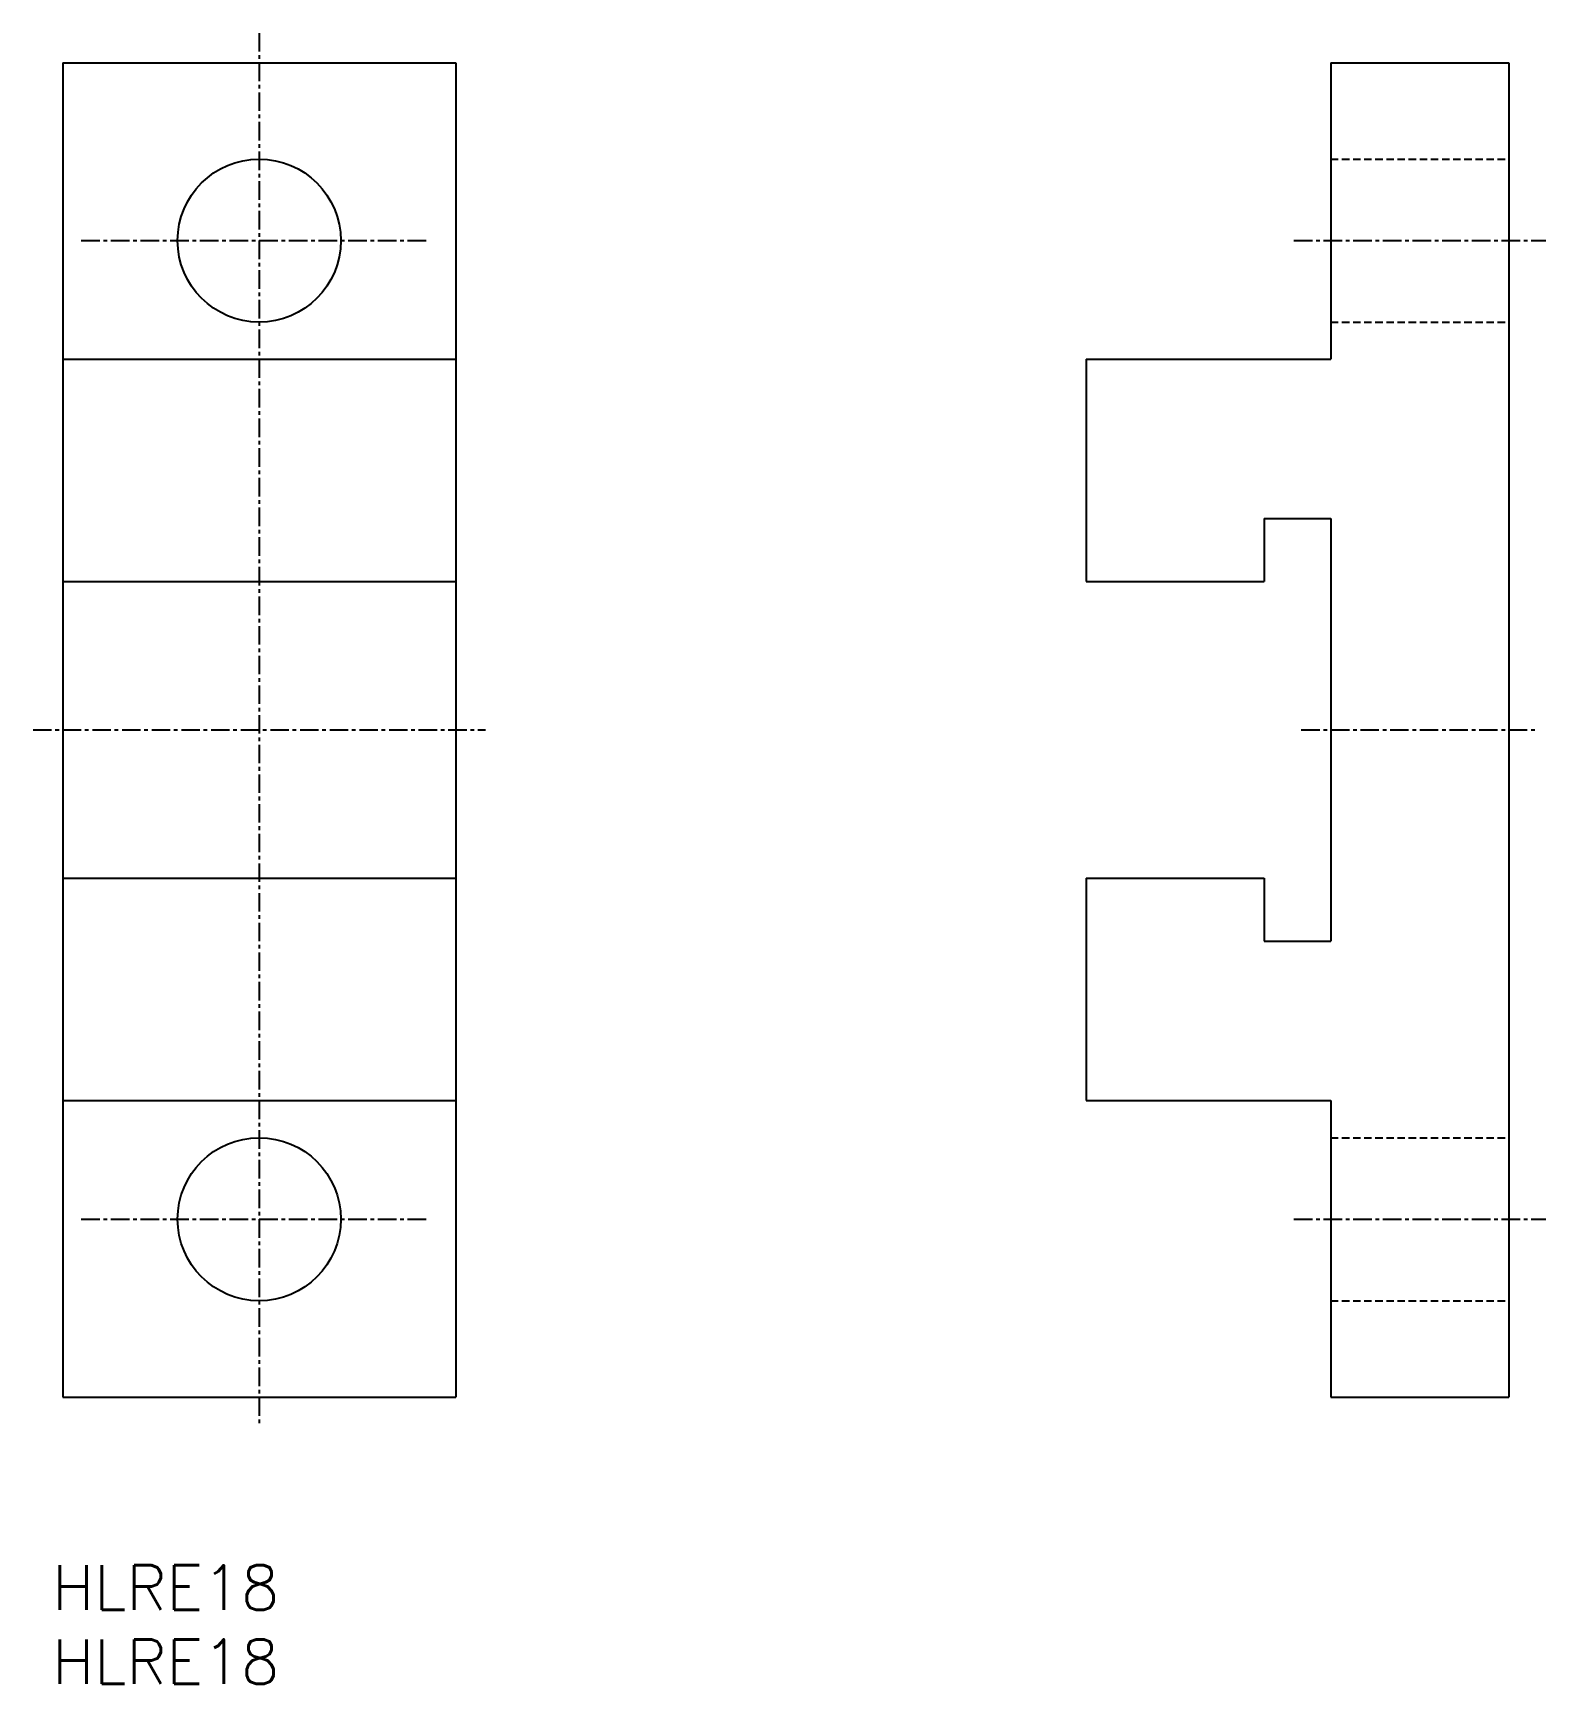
# Model space of a CAD drawing. Extents: x 88 to 190, y 42 to 153.
import ezdxf
from ezdxf.enums import TextEntityAlignment as Align

# ---------------------------------------------------------------- set-up
doc = ezdxf.new("R2010")
doc.units = 0
doc.linetypes.add('CENTER', pattern=[2, 1.25, -0.25, 0.25, -0.25])
doc.linetypes.add('DASHED', pattern=[0.75, 0.5, -0.25])
doc.layers.get('0').update_dxf_attribs({"linetype": 'CONTINUOUS'})
doc.layers.add('CENTER', color=1, linetype='CENTER')
doc.styles.get("Standard").update_dxf_attribs({"font": 'txt.shx', "bigfont": 'extfont.shx'})

msp = doc.modelspace()

# ---------------------------------------------------------------- linework, layer by layer
at = {"color": 7, "linetype": 'CONTINUOUS'}
for p, q in [((89.99, 151.32), (116.49, 151.32)), ((89.99, 151.32), (89.99, 61.32)), ((116.49, 151.32), (116.49, 61.32)), ((175.49, 151.32), (175.49, 131.32)), ((175.49, 151.32), (187.49, 151.32)), ((187.49, 151.32), (187.49, 61.32)), ((89.99, 131.32), (116.49, 131.32)), ((158.99, 131.32), (158.99, 116.32)), ((158.99, 131.32), (175.49, 131.32)), ((170.99, 120.57), (170.99, 116.32)), ((170.99, 120.57), (175.49, 120.57)), ((175.49, 120.57), (175.49, 92.07)), ((89.99, 116.32), (116.49, 116.32)), ((158.99, 116.32), (170.99, 116.32)), ((89.99, 96.32), (116.49, 96.32)), ((158.99, 96.32), (170.99, 96.32)), ((158.99, 96.32), (158.99, 81.32)), ((170.99, 96.32), (170.99, 92.07)), ((170.99, 92.07), (175.49, 92.07)), ((89.99, 81.32), (116.49, 81.32)), ((158.99, 81.32), (175.49, 81.32)), ((175.49, 81.32), (175.49, 61.32)), ((89.99, 61.32), (116.49, 61.32)), ((175.49, 61.32), (187.49, 61.32))]:
    msp.add_line(p, q, dxfattribs=at)
at = {"color": 3, "linetype": 'DASHED'}
for p, q in [((175.49, 144.82), (187.49, 144.82)), ((175.49, 133.82), (187.49, 133.82)), ((175.49, 78.82), (187.49, 78.82)), ((175.49, 67.82), (187.49, 67.82))]:
    msp.add_line(p, q, dxfattribs=at)
at = {"color": 7, "linetype": 'CONTINUOUS'}
for centre in [(103.24, 139.32), (103.24, 73.32)]:
    msp.add_circle(centre, 5.5, dxfattribs=at)
at = {"layer": 'CENTER', "color": 1, "linetype": 'CENTER'}
for p, q in [((103.24, 153.32), (103.24, 59.32)), ((91.24, 139.32), (114.49, 139.32)), ((173, 139.32), (190, 139.32)), ((87.99, 106.32), (118.49, 106.32)), ((173.49, 106.32), (189.49, 106.32)), ((91.24, 73.32), (114.49, 73.32)), ((173, 73.32), (190, 73.32))]:
    msp.add_line(p, q, dxfattribs=at)

# ---------------------------------------------------------------- texts
at = {"color": 7, "linetype": 'CONTINUOUS'}
for p in [(89.28, 48.48), (89.28, 43.48)]:
    msp.add_text('HLRE18', height=3, dxfattribs=at).set_placement(p, align=Align.MIDDLE_LEFT)

doc.saveas('drawing.dxf')
